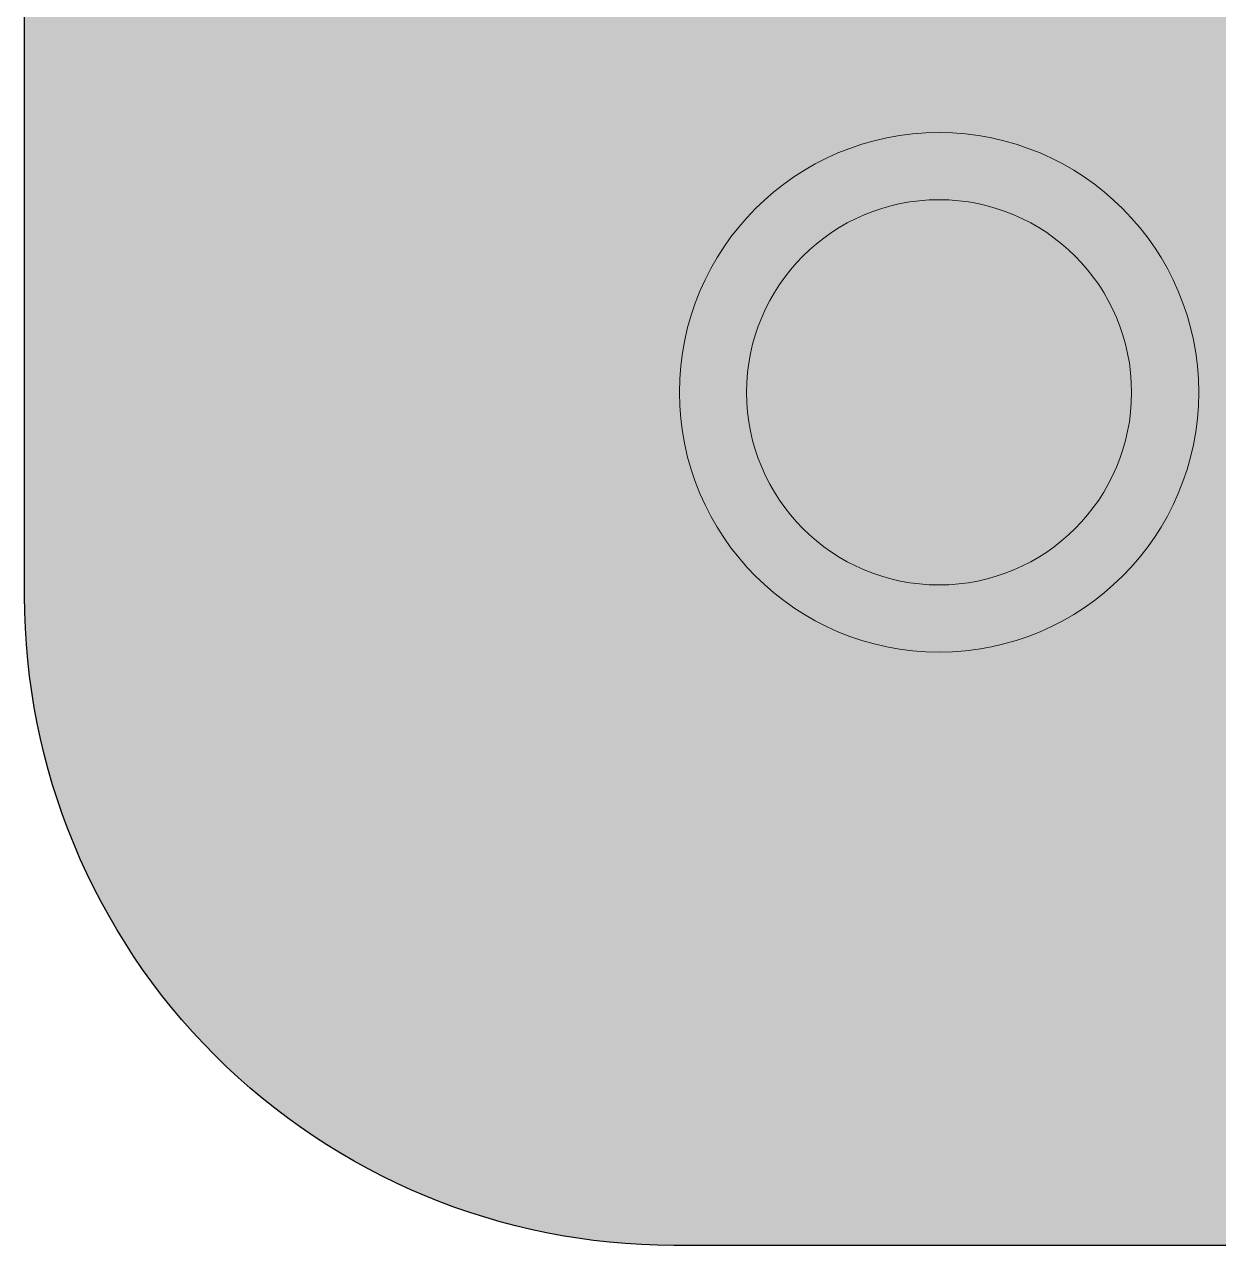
# Model space of a CAD drawing. Header units: millimetres. Extents: x -20 to 20, y -4.5 to 56.7.
# Drawn here: x -20 to -13.87, y 0 to 6.27 of the extents above; entities that cross this region are included whole.
import ezdxf

# ---------------------------------------------------------------- set-up
doc = ezdxf.new("R2010")
doc.units = ezdxf.units.MM
doc.layers.add('GREEN', color=7, linetype='Continuous', true_color=0x007f00)
doc.layers.add('WHITE', color=7, linetype='Continuous', true_color=0xf5f5f5)
doc.layers.add('L25', color=1, linetype='Continuous')

# ---------------------------------------------------------------- blocks, each defined once
blk = doc.blocks.new('MR-GM-32-7')
at = {"layer": 'GREEN'}
blk.add_hatch(color=256, dxfattribs=at).paths.add_polyline_path([(-16.6602, 0.6667), (16.6665, 0.6667, 0.414214), (19.3332, 3.3333), (19.3332, 13.3333, 0.414214), (16.6665, 16), (-16.6668, 16, 0.414214), (-19.3335, 13.3333), (-19.3335, 3.3333, 0.414214), (-16.6668, 0.6667), (-16.6668, 1.3333, -0.414214), (-18.6668, 3.3333), (-18.6668, 13.3333, -0.414214), (-16.6668, 15.3333), (16.6665, 15.3333, -0.414214), (18.6665, 13.3333), (18.6665, 3.3333, -0.414214), (16.6665, 1.3333), (-16.6602, 1.3333)])
h = blk.add_hatch(color=256, dxfattribs=at)
h.paths.add_polyline_path([(-14.9873, 4.9457), (-14.9976, 4.9432), (-15.0035, 4.9423), (-15.0112, 4.956), (-15.0146, 4.967), (-15.0325, 4.9721), (-15.0469, 4.9713), (-15.0623, 4.9602), (-15.0725, 4.9474), (-15.0801, 4.9381), (-15.0793, 4.9543), (-15.0691, 4.9636), (-15.0674, 4.9713), (-15.0657, 4.9798), (-15.0563, 4.9968), (-15.0401, 5.0164), (-15.0223, 5.0308), (-15.0112, 5.0393), (-15.0095, 5.0461), (-15.0163, 5.0495), (-15.0299, 5.0478), (-15.052, 5.0376), (-15.0682, 5.0215), (-15.0742, 5.0079), (-15.0801, 4.9891), (-15.0852, 4.984), (-15.0861, 4.9874), (-15.075, 5.0223), (-15.0699, 5.0393), (-15.0631, 5.0538), (-15.0563, 5.0657), (-15.0418, 5.0768), (-15.0367, 5.081), (-15.0376, 5.0887), (-15.0478, 5.0912), (-15.0572, 5.0878), (-15.0742, 5.0759), (-15.0827, 5.0683), (-15.0878, 5.0495), (-15.0929, 5.03), (-15.0989, 5.0189), (-15.1006, 5.0291), (-15.0989, 5.0615), (-15.0904, 5.0742), (-15.0852, 5.0836), (-15.0852, 5.098), (-15.0912, 5.0989), (-15.098, 5.098), (-15.1091, 5.0878), (-15.1125, 5.0768), (-15.1133, 5.064), (-15.115, 5.0504), (-15.1176, 5.0453), (-15.1253, 5.0589), (-15.1278, 5.0649), (-15.1244, 5.0776), (-15.1193, 5.0938), (-15.1176, 5.1015), (-15.1176, 5.1142), (-15.1295, 5.1083), (-15.1363, 5.0938), (-15.1414, 5.081), (-15.1423, 5.0691), (-15.1457, 5.0691), (-15.1533, 5.0768), (-15.1508, 5.0938), (-15.1482, 5.1117), (-15.1508, 5.1261), (-15.1576, 5.1287), (-15.1661, 5.1219), (-15.1704, 5.1125), (-15.1695, 5.087), (-15.1687, 5.0776), (-15.1755, 5.0827), (-15.1772, 5.087), (-15.1755, 5.1032), (-15.1772, 5.1168), (-15.1857, 5.1202), (-15.1908, 5.1151), (-15.1951, 5.1066), (-15.1899, 5.0955), (-15.1891, 5.0887), (-15.1916, 5.0836), (-15.1968, 5.0844), (-15.2027, 5.0912), (-15.2036, 5.1066), (-15.2061, 5.1176), (-15.2121, 5.1159), (-15.218, 5.1091), (-15.2163, 5.0989), (-15.2163, 5.0887), (-15.2189, 5.0768), (-15.2283, 5.0725), (-15.218, 5.0691), (-15.1882, 5.0632), (-15.1584, 5.0555), (-15.1372, 5.0419), (-15.121, 5.0232), (-15.1116, 5.001), (-15.1031, 4.9662), (-15.1031, 4.927), (-15.1057, 4.8955), (-15.115, 4.8641), (-15.1321, 4.8258), (-15.1584, 4.7875), (-15.1789, 4.7594), (-15.1874, 4.7568), (-15.1908, 4.7628), (-15.184, 4.779), (-15.1738, 4.8045), (-15.1644, 4.8207), (-15.1644, 4.83), (-15.1729, 4.8343), (-15.1874, 4.83), (-15.1951, 4.8275), (-15.1959, 4.8334), (-15.1951, 4.847), (-15.1916, 4.8564), (-15.1891, 4.8581), (-15.1755, 4.8462), (-15.1704, 4.8445), (-15.1661, 4.876), (-15.1619, 4.9066), (-15.1687, 4.9262), (-15.184, 4.9398), (-15.2027, 4.9466), (-15.2214, 4.9466), (-15.2487, 4.9398), (-15.2725, 4.9296), (-15.2887, 4.9245), (-15.2964, 4.9228), (-15.2955, 4.9143), (-15.3066, 4.8811), (-15.3151, 4.8624), (-15.3159, 4.8436), (-15.3134, 4.8275), (-15.2998, 4.8113), (-15.2827, 4.8079), (-15.2674, 4.813), (-15.2555, 4.8215), (-15.2563, 4.8385), (-15.2666, 4.8402), (-15.2751, 4.836), (-15.2776, 4.8334), (-15.2836, 4.8402), (-15.2853, 4.8496), (-15.2802, 4.8581), (-15.264, 4.859), (-15.2512, 4.8581), (-15.2512, 4.8726), (-15.2478, 4.8828), (-15.2427, 4.8879), (-15.2351, 4.8862), (-15.23, 4.8683), (-15.23, 4.8573), (-15.224, 4.8564), (-15.2121, 4.8547), (-15.207, 4.8453), (-15.207, 4.8326), (-15.2104, 4.8275), (-15.2155, 4.8275), (-15.2214, 4.8351), (-15.2283, 4.8394), (-15.2342, 4.8343), (-15.2359, 4.8241), (-15.23, 4.8139), (-15.218, 4.813), (-15.2019, 4.8156), (-15.1848, 4.8198), (-15.1797, 4.8207), (-15.2036, 4.7688), (-15.3151, 4.7713), (-15.3525, 4.7662), (-15.4053, 4.7662), (-15.4487, 4.7696), (-15.4521, 4.7841), (-15.4564, 4.7968), (-15.4606, 4.8002), (-15.4598, 4.8096), (-15.4479, 4.7985), (-15.436, 4.7943), (-15.4164, 4.7977), (-15.407, 4.8096), (-15.407, 4.8258), (-15.4121, 4.8368), (-15.4198, 4.8394), (-15.4266, 4.8326), (-15.4368, 4.83), (-15.4368, 4.8436), (-15.4308, 4.8487), (-15.4189, 4.8547), (-15.4147, 4.8734), (-15.4104, 4.8819), (-15.3977, 4.8853), (-15.3917, 4.8709), (-15.3891, 4.8624), (-15.3806, 4.8598), (-15.3687, 4.8607), (-15.3619, 4.8504), (-15.3627, 4.8411), (-15.3738, 4.8411), (-15.3772, 4.8462), (-15.3832, 4.847), (-15.39, 4.8436), (-15.3942, 4.8368), (-15.39, 4.8309), (-15.3874, 4.8164), (-15.3789, 4.8105), (-15.361, 4.8113), (-15.3525, 4.8241), (-15.3457, 4.8411), (-15.3423, 4.8479), (-15.3364, 4.8436), (-15.3372, 4.8326), (-15.3406, 4.8249), (-15.3415, 4.8181), (-15.3347, 4.8207), (-15.3287, 4.8283), (-15.3278, 4.8394), (-15.3296, 4.8504), (-15.3338, 4.8692), (-15.3338, 4.8777), (-15.3304, 4.8853), (-15.3176, 4.887), (-15.3057, 4.8998), (-15.304, 4.9228), (-15.2998, 4.9372), (-15.2938, 4.9457), (-15.287, 4.9457), (-15.2802, 4.9415), (-15.2623, 4.9466), (-15.2402, 4.9585), (-15.2231, 4.9619), (-15.2002, 4.9602), (-15.178, 4.9568), (-15.161, 4.9423), (-15.1482, 4.9245), (-15.1465, 4.904), (-15.1499, 4.8879), (-15.1559, 4.8709), (-15.161, 4.8555), (-15.1627, 4.8436), (-15.1593, 4.8436), (-15.1508, 4.8513), (-15.1372, 4.853), (-15.1244, 4.8555), (-15.1167, 4.8658), (-15.1142, 4.8981), (-15.1125, 4.9236), (-15.1218, 4.9525), (-15.1389, 4.9764), (-15.1653, 4.9908), (-15.1908, 4.9985), (-15.2121, 4.9985), (-15.2385, 4.9925), (-15.2606, 4.9857), (-15.2827, 4.9772), (-15.2921, 4.9645), (-15.2989, 4.9764), (-15.3023, 4.9917), (-15.304, 4.9985), (-15.3074, 5.0028), (-15.3049, 5.0079), (-15.2964, 5.0045), (-15.2887, 5.0036), (-15.2844, 5.0079), (-15.2836, 5.0257), (-15.2836, 5.0376), (-15.2895, 5.041), (-15.2964, 5.041), (-15.2955, 5.064), (-15.3261, 5.0615), (-15.3389, 5.0623), (-15.3457, 5.0598), (-15.3466, 5.0513), (-15.3423, 5.047), (-15.3406, 5.0436), (-15.344, 5.0402), (-15.3542, 5.0385), (-15.361, 5.0359), (-15.3585, 5.0113), (-15.3559, 5.0036), (-15.344, 5.0036), (-15.3389, 5.0045), (-15.3406, 4.9908), (-15.3466, 4.9815), (-15.3576, 4.9832), (-15.373, 4.9883), (-15.3968, 4.9976), (-15.4155, 5.0036), (-15.4428, 5.0028), (-15.4658, 5.0002), (-15.493, 4.9883), (-15.516, 4.9636), (-15.5287, 4.9389), (-15.5356, 4.916), (-15.5304, 4.887), (-15.5296, 4.87), (-15.533, 4.87), (-15.5432, 4.9006), (-15.5466, 4.933), (-15.5441, 4.9713), (-15.5313, 5.0079), (-15.5143, 5.0359), (-15.493, 5.053), (-15.4692, 5.0615), (-15.4445, 5.0632), (-15.4087, 5.0649), (-15.4053, 5.0683), (-15.4096, 5.0759), (-15.413, 5.0793), (-15.4291, 5.0793), (-15.4308, 5.081), (-15.4291, 5.0904), (-15.4257, 5.1023), (-15.4257, 5.1108), (-15.43, 5.1134), (-15.436, 5.1117), (-15.4428, 5.1108), (-15.4496, 5.1125), (-15.4496, 5.1185), (-15.4547, 5.1236), (-15.4598, 5.1236), (-15.4666, 5.1193), (-15.4717, 5.1185), (-15.4845, 5.1193), (-15.4862, 5.1236), (-15.493, 5.1253), (-15.4955, 5.121), (-15.4998, 5.1134), (-15.5007, 5.1083), (-15.5041, 5.1083), (-15.5092, 5.1142), (-15.5151, 5.1168), (-15.5228, 5.1185), (-15.5296, 5.1185), (-15.5321, 5.1108), (-15.5245, 5.0955), (-15.5185, 5.0802), (-15.5202, 5.0691), (-15.5245, 5.053), (-15.5296, 5.053), (-15.5296, 5.0674), (-15.5253, 5.0853), (-15.5313, 5.0998), (-15.5424, 5.1066), (-15.5526, 5.1074), (-15.556, 5.1049), (-15.5517, 5.0946), (-15.5458, 5.0776), (-15.5449, 5.0632), (-15.5466, 5.0504), (-15.5475, 5.0402), (-15.5517, 5.0402), (-15.5517, 5.0538), (-15.5543, 5.07), (-15.5705, 5.0861), (-15.5798, 5.0895), (-15.5892, 5.087), (-15.5909, 5.081), (-15.5781, 5.0632), (-15.5679, 5.0487), (-15.5645, 5.0342), (-15.5653, 5.0257), (-15.5662, 5.0172), (-15.5628, 5.0104), (-15.556, 4.9968), (-15.5585, 4.9891), (-15.5636, 4.9874), (-15.5722, 5.0045), (-15.5747, 5.024), (-15.579, 5.0402), (-15.5892, 5.0487), (-15.5985, 5.0538), (-15.6079, 5.0564), (-15.619, 5.0555), (-15.6232, 5.0478), (-15.6173, 5.0402), (-15.6062, 5.0206), (-15.5926, 5.0045), (-15.5841, 4.9908), (-15.5832, 4.9806), (-15.5756, 4.9687), (-15.5645, 4.956), (-15.5602, 4.9491), (-15.5645, 4.9398), (-15.5696, 4.9432), (-15.5756, 4.9611), (-15.59, 4.9738), (-15.6045, 4.9764), (-15.6164, 4.9738), (-15.6241, 4.9628), (-15.6317, 4.95), (-15.6343, 4.9457), (-15.6428, 4.9457), (-15.6496, 4.9491), (-15.6539, 4.9517), (-15.6573, 4.9457), (-15.6522, 4.9321), (-15.642, 4.9023), (-15.6377, 4.887), (-15.6377, 4.8836), (-15.6198, 4.887), (-15.6173, 4.8819), (-15.6113, 4.8938), (-15.6088, 4.887), (-15.6011, 4.8896), (-15.5943, 4.9143), (-15.5875, 4.9372), (-15.5705, 4.91), (-15.5594, 4.8862), (-15.5713, 4.8896), (-15.5798, 4.8921), (-15.5909, 4.8921), (-15.6019, 4.8836), (-15.6113, 4.8734), (-15.6139, 4.8658), (-15.6105, 4.8581), (-15.6002, 4.853), (-15.5917, 4.8419), (-15.5909, 4.8309), (-15.5934, 4.819), (-15.6011, 4.8105), (-15.642, 4.8105), (-15.6454, 4.8173), (-15.642, 4.8351), (-15.6343, 4.8419), (-15.6309, 4.8496), (-15.6249, 4.8496), (-15.6207, 4.8436), (-15.6164, 4.8555), (-15.6232, 4.8675), (-15.6292, 4.8734), (-15.6369, 4.8692), (-15.6428, 4.8555), (-15.6556, 4.8496), (-15.6666, 4.853), (-15.6607, 4.8385), (-15.6573, 4.8198), (-15.6471, 4.8019), (-15.6369, 4.7909), (-15.636, 4.7798), (-15.642, 4.7679), (-15.6292, 4.7705), (-15.6326, 4.7577), (-15.6181, 4.7654), (-15.6113, 4.7756), (-15.6096, 4.7832), (-15.6011, 4.7773), (-15.5977, 4.7892), (-15.5858, 4.8096), (-15.579, 4.8343), (-15.5798, 4.8496), (-15.5815, 4.8581), (-15.5781, 4.8675), (-15.5619, 4.8683), (-15.5543, 4.8513), (-15.5279, 4.8122), (-15.4947, 4.7628), (-15.4819, 4.7381), (-15.4828, 4.7347), (-15.493, 4.7296), (-15.5041, 4.7186), (-15.5049, 4.7049), (-15.4981, 4.6913), (-15.4887, 4.6837), (-15.3117, 4.6777), (-15.1704, 4.6803), (-15.1465, 4.6888), (-15.144, 4.6981), (-15.144, 4.7152), (-15.1542, 4.7228), (-15.1653, 4.7356), (-15.1653, 4.7407), (-15.1619, 4.7509), (-15.1184, 4.8079), (-15.0844, 4.8487), (-15.0767, 4.8581), (-15.0699, 4.8564), (-15.064, 4.8496), (-15.0597, 4.8292), (-15.0563, 4.8079), (-15.0529, 4.8036), (-15.0452, 4.8207), (-15.0384, 4.836), (-15.0384, 4.8436), (-15.0223, 4.8385), (-15.0112, 4.8377), (-14.9967, 4.8292), (-14.9959, 4.8232), (-15.001, 4.8096), (-15.0137, 4.8105), (-15.0325, 4.807), (-15.0401, 4.7977), (-15.0333, 4.7807), (-15.024, 4.7696), (-15.0205, 4.7773), (-15.0129, 4.7798), (-15.0061, 4.7781), (-15.001, 4.7875), (-14.9916, 4.8088), (-14.9797, 4.8326), (-14.9788, 4.8513), (-14.9916, 4.8504), (-15.0044, 4.853), (-15.0223, 4.8598), (-15.0401, 4.876), (-15.0478, 4.8853), (-15.058, 4.8896), (-15.0733, 4.8904), (-15.0801, 4.8904), (-15.0759, 4.8964), (-15.0691, 4.9066), (-15.0631, 4.9177), (-15.0597, 4.9236), (-15.0512, 4.9126), (-15.0452, 4.893), (-15.0418, 4.8845), (-15.0367, 4.8845), (-15.0376, 4.8921), (-15.0367, 4.8998), (-15.0299, 4.8938), (-15.0265, 4.8811), (-15.0248, 4.8734), (-15.018, 4.876), (-15.0103, 4.8845), (-15.0035, 4.8794), (-15.0027, 4.8972), (-14.9942, 4.9143), (-14.9916, 4.9279), (-14.9899, 4.9355)])
h.paths.add_polyline_path([(-15.1195, 4.9228, -1), (-15.1378, 4.9228, -1)], flags=16)
h.paths.add_polyline_path([(-15.1511, 4.9474, -1), (-15.13, 4.9474, -1)], flags=16)
h.paths.add_polyline_path([(-15.1208, 4.8947, -1), (-15.1365, 4.8947, -1)], flags=16)
h.paths.add_polyline_path([(-15.1708, 4.9687, -1), (-15.1495, 4.9687, -1)], flags=16)
h.paths.add_polyline_path([(-15.1286, 4.8666, -1), (-15.1423, 4.8666, -1)], flags=16)
h.paths.add_polyline_path([(-15.1772, 4.9211), (-15.1951, 4.9245), (-15.2129, 4.9211), (-15.2334, 4.9134), (-15.2546, 4.91), (-15.2725, 4.9194), (-15.264, 4.9228), (-15.2393, 4.9313), (-15.2231, 4.9406), (-15.2002, 4.9415), (-15.1797, 4.9279)], flags=16)
h.paths.add_polyline_path([(-15.1996, 4.9815, -1), (-15.1802, 4.9815, -1)], flags=16)
h.paths.add_polyline_path([(-15.227, 4.9832, -1), (-15.2108, 4.9832, -1)], flags=16)
h.paths.add_polyline_path([(-15.2595, 4.9764, -1), (-15.2378, 4.9764, -1)], flags=16)
h.paths.add_polyline_path([(-15.283, 4.9619, -1), (-15.2655, 4.9619, -1)], flags=17)
h.paths.add_polyline_path([(-15.2087, 4.756), (-15.2002, 4.7483), (-15.1976, 4.7356), (-15.2197, 4.7296), (-15.2546, 4.7305), (-15.2878, 4.733), (-15.3321, 4.7364), (-15.3576, 4.7339), (-15.3517, 4.7296), (-15.3423, 4.7169), (-15.333, 4.699), (-15.3313, 4.6913), (-15.3432, 4.6896), (-15.3593, 4.6879), (-15.3679, 4.6973), (-15.3781, 4.699), (-15.3883, 4.7118), (-15.3925, 4.7245), (-15.3908, 4.733), (-15.3798, 4.7339), (-15.3806, 4.7373), (-15.4002, 4.7381), (-15.4087, 4.7347), (-15.4283, 4.7356), (-15.4538, 4.7373), (-15.4615, 4.7407), (-15.4589, 4.7509), (-15.4479, 4.756), (-15.4368, 4.7585), (-15.4104, 4.7585), (-15.4045, 4.7568), (-15.3994, 4.756), (-15.39, 4.7577), (-15.39, 4.75), (-15.3857, 4.7449), (-15.3781, 4.7415), (-15.373, 4.7441), (-15.3704, 4.7551), (-15.3576, 4.7577), (-15.3219, 4.7611), (-15.2844, 4.7577), (-15.2878, 4.7509), (-15.2904, 4.7466), (-15.2768, 4.7458), (-15.2725, 4.7585), (-15.2223, 4.7585)], flags=16)
h.paths.add_polyline_path([(-15.2929, 5.0198), (-15.3015, 5.0147), (-15.3066, 5.0232), (-15.2989, 5.0317), (-15.2938, 5.0291)], flags=16)
h.paths.add_polyline_path([(-15.3125, 4.9976), (-15.3313, 4.9968), (-15.3193, 5.0087)], flags=16)
h.paths.add_polyline_path([(-15.3168, 5.0172), (-15.321, 5.013), (-15.3253, 5.0291), (-15.3151, 5.0274)], flags=16)
h.paths.add_polyline_path([(-15.3057, 5.0513), (-15.3074, 5.0478), (-15.3168, 5.0385), (-15.327, 5.0385), (-15.3304, 5.0504), (-15.3176, 5.0538)], flags=16)
h.paths.add_polyline_path([(-15.2248, 4.7169), (-15.2172, 4.7049), (-15.2163, 4.693), (-15.2231, 4.6905), (-15.2291, 4.6939), (-15.2257, 4.7015), (-15.23, 4.7109), (-15.2359, 4.7135), (-15.2393, 4.7092), (-15.2444, 4.7126), (-15.2487, 4.7126), (-15.2538, 4.7041), (-15.2538, 4.6973), (-15.2546, 4.6947), (-15.2683, 4.7075), (-15.2725, 4.7152), (-15.2717, 4.7228), (-15.2427, 4.7211)], flags=16)
h.paths.add_polyline_path([(-15.3389, 5.0147), (-15.3474, 5.0138), (-15.3474, 5.0283), (-15.3381, 5.0274)], flags=16)
h.paths.add_polyline_path([(-15.3636, 4.9338), (-15.3883, 4.9449), (-15.413, 4.95), (-15.4308, 4.9517), (-15.4496, 4.9508), (-15.476, 4.933), (-15.4862, 4.9109), (-15.4845, 4.8785), (-15.4726, 4.8581), (-15.4709, 4.8385), (-15.476, 4.8394), (-15.4947, 4.8743), (-15.5007, 4.9083), (-15.493, 4.933), (-15.4811, 4.9508), (-15.4538, 4.9611), (-15.4249, 4.9653), (-15.3959, 4.9585), (-15.3704, 4.9457)], flags=16)
h.paths.add_polyline_path([(-15.3781, 4.9687, -1), (-15.3628, 4.9687, -1)], flags=16)
h.paths.add_polyline_path([(-15.4051, 4.9781, -1), (-15.3868, 4.9781, -1)], flags=16)
h.paths.add_polyline_path([(-15.4308, 4.9866, -1), (-15.4155, 4.9866, -1)], flags=16)
h.paths.add_polyline_path([(-15.465, 4.9849, -1), (-15.4409, 4.9849, -1)], flags=16)
h.paths.add_polyline_path([(-15.4951, 4.9713, -1), (-15.4722, 4.9713, -1)], flags=16)
h.paths.add_polyline_path([(-15.5143, 4.9517, -1), (-15.4938, 4.9517, -1)], flags=16)
h.paths.add_polyline_path([(-15.5197, 4.87, -1), (-15.5003, 4.87, -1)], flags=16)
h.paths.add_polyline_path([(-15.5247, 4.9253, -1), (-15.5072, 4.9253, -1)], flags=16)
h.paths.add_polyline_path([(-15.5294, 4.8998, -1), (-15.5076, 4.8998, -1)], flags=17)
h.paths.add_polyline_path([(-15.4572, 4.7101), (-15.4538, 4.6998), (-15.4658, 4.6956), (-15.4777, 4.6973), (-15.4887, 4.7058), (-15.4862, 4.716), (-15.476, 4.7194), (-15.464, 4.7186)], flags=16)
h = blk.add_hatch(color=256, dxfattribs=at)
h.paths.add_polyline_path([(-15.7942, 4.3915), (-15.7748, 4.4089), (-15.7652, 4.4438), (-15.7535, 4.4865), (-15.7419, 4.4845), (-15.7438, 4.4458), (-15.7632, 4.3372), (-15.7613, 4.3237), (-15.7438, 4.3217), (-15.74, 4.3082), (-15.7341, 4.283), (-15.7361, 4.2442), (-15.7516, 4.1725), (-15.7671, 4.128), (-15.771, 4.0815), (-15.7807, 3.9865), (-15.7904, 3.9264), (-15.7516, 3.9148), (-15.6818, 3.9071), (-15.643, 3.8954), (-15.643, 3.8896), (-15.7264, 3.8896), (-15.7652, 3.8993), (-15.802, 3.909), (-15.8001, 3.9613), (-15.7981, 3.9981), (-15.7942, 4.0892), (-15.7884, 4.1745), (-15.8059, 4.0911), (-15.8175, 4.0233), (-15.8233, 3.9284), (-15.833, 3.9071), (-15.8466, 3.8896), (-15.8466, 3.8761), (-15.8349, 3.8722), (-15.8233, 3.8877), (-15.7244, 3.8838), (-15.6915, 3.8819), (-15.6411, 3.878), (-15.6081, 3.8761), (-15.581, 3.8683), (-15.5635, 3.8857), (-15.5519, 3.8857), (-15.5306, 3.8722), (-15.486, 3.8567), (-15.4278, 3.8354), (-15.3794, 3.8199), (-15.4007, 3.8412), (-15.4356, 3.8664), (-15.4705, 3.8935), (-15.5674, 3.8954), (-15.579, 3.9012), (-15.6314, 3.9109), (-15.6857, 3.9129), (-15.771, 3.9226), (-15.771, 3.9846), (-15.7574, 4.1299), (-15.7438, 4.1648), (-15.7264, 4.2307), (-15.7225, 4.2714), (-15.7264, 4.3217), (-15.7458, 4.3605), (-15.74, 4.4206), (-15.7264, 4.4923), (-15.7051, 4.4942), (-15.676, 4.4923), (-15.6547, 4.4787), (-15.6527, 4.4651), (-15.6585, 4.3469), (-15.6469, 4.2442), (-15.6236, 4.1532), (-15.581, 4.0563), (-15.5209, 3.9671), (-15.4395, 3.8799), (-15.3833, 3.8392), (-15.3406, 3.8082), (-15.3115, 3.8024), (-15.2805, 3.8044), (-15.2301, 3.8218), (-15.1622, 3.8547), (-15.1118, 3.8838), (-15.0944, 3.8838), (-15.0634, 3.8625), (-15.0537, 3.8625), (-14.9858, 3.8664), (-14.9141, 3.8722), (-14.854, 3.8761), (-14.8501, 3.8741), (-14.8618, 3.8683), (-14.8889, 3.8644), (-14.9296, 3.8625), (-14.9936, 3.8644), (-15.0227, 3.8586), (-15.0401, 3.8509), (-15.0517, 3.8354), (-15.0517, 3.8237), (-15.0382, 3.814), (-14.982, 3.814), (-14.9606, 3.8199), (-14.8075, 3.8237), (-14.8055, 3.8257), (-14.8055, 3.8373), (-14.8036, 3.8431), (-14.7959, 3.8567), (-14.792, 3.8586), (-14.7881, 3.8509), (-14.7823, 3.8334), (-14.7668, 3.8257), (-14.7396, 3.8237), (-14.7202, 3.8199), (-14.6601, 3.8102), (-14.6001, 3.8102), (-14.4963, 3.8082, 0.002397), (-14.4909, 3.816), (-14.5419, 3.816), (-14.6253, 3.8199), (-14.6757, 3.8354), (-14.7086, 3.8547), (-14.7261, 3.8761), (-14.7319, 3.909), (-14.7396, 3.8954), (-14.7784, 3.8974), (-14.79, 3.9884), (-14.792, 4.0834), (-14.7939, 4.0911), (-14.7784, 4.1086), (-14.7707, 4.1028), (-14.7571, 4.0601), (-14.7493, 4.0078), (-14.7454, 3.9884), (-14.7416, 3.9923), (-14.7435, 4.0756), (-14.7338, 4.0505), (-14.728, 3.9981), (-14.7222, 3.94), (-14.7106, 3.9012), (-14.6989, 3.8741), (-14.6737, 3.8509), (-14.6311, 3.8354), (-14.5749, 3.8296), (-14.4992, 3.8257), (-14.4852, 3.8243, 0.005175), (-14.4739, 3.8414), (-14.4837, 3.8431), (-14.5749, 3.8431), (-14.6253, 3.8528), (-14.666, 3.8761), (-14.6854, 3.9071), (-14.6892, 3.9458), (-14.6912, 4.1299), (-14.6873, 4.2307), (-14.697, 4.2966), (-14.7377, 4.4206), (-14.7726, 4.5136), (-14.7745, 4.533), (-14.7726, 4.5601), (-14.7706, 4.6136), (-14.7822, 4.6814), (-14.7822, 4.7298), (-14.7667, 4.7977), (-14.7609, 4.8558), (-14.757, 4.8791), (-14.757, 4.9062), (-14.7648, 4.9159), (-14.7667, 4.9178), (-14.7842, 4.9062), (-14.7939, 4.8829), (-14.8016, 4.8732), (-14.8152, 4.8791), (-14.8326, 4.9101), (-14.8443, 4.9236), (-14.852, 4.9197), (-14.854, 4.8946), (-14.852, 4.8636), (-14.852, 4.8481), (-14.8598, 4.8325), (-14.8753, 4.8248), (-14.8792, 4.8132), (-14.8792, 4.8035), (-14.8617, 4.7938), (-14.854, 4.786), (-14.8501, 4.7667), (-14.8559, 4.7628), (-14.8695, 4.7628), (-14.8772, 4.7783), (-14.8811, 4.7802), (-14.8908, 4.7919), (-14.9024, 4.7899), (-14.9063, 4.7744), (-14.8986, 4.757), (-14.8753, 4.7512), (-14.8598, 4.7492), (-14.8598, 4.7376), (-14.8675, 4.7124), (-14.885, 4.6853), (-14.9044, 4.664), (-14.9121, 4.6582), (-14.9199, 4.6698), (-14.9509, 4.7008), (-14.9819, 4.7221), (-15.0226, 4.7376), (-15.0692, 4.7531), (-15.0885, 4.757), (-15.1041, 4.7492), (-15.0944, 4.7376), (-15.0595, 4.7085), (-15.0091, 4.6853), (-14.9839, 4.662), (-14.9722, 4.6446), (-14.9684, 4.6252), (-14.9742, 4.6078), (-14.9897, 4.5865), (-14.9974, 4.5884), (-14.9955, 4.6058), (-15.011, 4.6291), (-15.0284, 4.6446), (-15.0498, 4.6485), (-15.0692, 4.6446), (-15.0847, 4.6349), (-15.0944, 4.6271), (-15.5557, 4.6252), (-15.5674, 4.6349), (-15.579, 4.6485), (-15.6023, 4.6504), (-15.6255, 4.6388), (-15.641, 4.6175), (-15.6449, 4.602), (-15.6449, 4.5942), (-15.6507, 4.5865), (-15.6643, 4.5845), (-15.674, 4.5942), (-15.6856, 4.6291), (-15.6856, 4.6407), (-15.6837, 4.6562), (-15.6566, 4.6756), (-15.6236, 4.7008), (-15.5577, 4.7395), (-15.5519, 4.7473), (-15.5557, 4.755), (-15.5635, 4.7589), (-15.5965, 4.7512), (-15.6604, 4.7279), (-15.6934, 4.7085), (-15.7263, 4.6833), (-15.7399, 4.6698), (-15.7574, 4.6814), (-15.7709, 4.7105), (-15.7826, 4.7357), (-15.7845, 4.7473), (-15.7768, 4.755), (-15.7671, 4.757), (-15.7477, 4.7609), (-15.7419, 4.7725), (-15.7419, 4.7841), (-15.7477, 4.7938), (-15.7612, 4.8035), (-15.769, 4.8151), (-15.769, 4.8287), (-15.7845, 4.8442), (-15.7942, 4.8481), (-15.7981, 4.85), (-15.7961, 4.8616), (-15.7884, 4.8849), (-15.7884, 4.9004), (-15.7942, 4.9217), (-15.8058, 4.9294), (-15.8136, 4.9101), (-15.8272, 4.8907), (-15.833, 4.8771), (-15.8465, 4.8791), (-15.8524, 4.8926), (-15.864, 4.912), (-15.8776, 4.9217), (-15.8873, 4.9197), (-15.8931, 4.9023), (-15.8911, 4.8771), (-15.8814, 4.8461), (-15.8776, 4.8325), (-15.8776, 4.8093), (-15.8776, 4.7686), (-15.8698, 4.7279), (-15.8679, 4.7047), (-15.8717, 4.6756), (-15.8776, 4.6543), (-15.8795, 4.5826), (-15.8892, 4.5322), (-15.9105, 4.4605), (-15.9454, 4.3655), (-15.9687, 4.288), (-15.9764, 4.2222), (-15.9745, 4.1756), (-15.9726, 4.0652), (-15.9765, 4.0233), (-15.9784, 3.9652), (-15.9862, 3.9148), (-16.0036, 3.8819), (-16.0327, 3.8606), (-16.0792, 3.8489), (-16.1391, 3.8489, 0.017479), (-16.1, 3.7919), (-16.0715, 3.7908), (-16.0055, 3.7869), (-15.8776, 3.7656), (-15.7574, 3.754), (-15.5442, 3.7501), (-15.3038, 3.754), (-15.0517, 3.7482), (-14.9064, 3.7559), (-14.6931, 3.7675), (-14.5652, 3.7811), (-14.5167, 3.7869), (-14.5118, 3.7869, 0.005366), (-14.4993, 3.8041), (-14.6446, 3.7966), (-14.6815, 3.7985), (-14.7241, 3.8024), (-14.7551, 3.7966), (-14.7803, 3.8005), (-14.8191, 3.7947), (-14.8463, 3.7966), (-14.9005, 3.8005), (-14.9936, 3.7908), (-15.1526, 3.7966), (-15.2165, 3.7947), (-15.2611, 3.7753), (-15.2921, 3.7753), (-15.3387, 3.7772), (-15.3813, 3.7927), (-15.4317, 3.7985), (-15.6178, 3.7927), (-15.8214, 3.7947), (-15.9241, 3.8063), (-16.0346, 3.814), (-15.9241, 3.8276), (-15.8311, 3.8315), (-15.7361, 3.8276), (-15.6314, 3.8199), (-15.6159, 3.8373), (-15.6198, 3.8431), (-15.6566, 3.8683), (-15.6934, 3.8702), (-15.7787, 3.8722), (-15.8059, 3.8761), (-15.7865, 3.8625), (-15.7555, 3.8606), (-15.707, 3.8586), (-15.6973, 3.847), (-15.8194, 3.8528), (-15.833, 3.8451), (-15.8698, 3.8431), (-15.8795, 3.8509), (-15.8815, 3.8702), (-15.8795, 3.8916), (-15.8698, 3.8954), (-15.8718, 3.8741), (-15.866, 3.8547), (-15.8582, 3.8509), (-15.8505, 3.8567), (-15.8524, 3.8664), (-15.8601, 3.8838), (-15.8582, 3.9168), (-15.8505, 3.9943), (-15.8408, 4.033), (-15.8175, 4.0815), (-15.8059, 4.128), (-15.7942, 4.1861), (-15.7942, 4.2559), (-15.7787, 4.2578), (-15.7845, 4.2869), (-15.802, 4.3217), (-15.802, 4.3295), (-15.7923, 4.3411), (-15.7884, 4.3566), (-15.8059, 4.3702), (-15.8059, 4.3799)])
h.paths.add_polyline_path([(-15.8214, 4.5375), (-15.833, 4.5491), (-15.835, 4.5646), (-15.8272, 4.5685), (-15.8156, 4.5762), (-15.8059, 4.5937), (-15.8001, 4.6072), (-15.8001, 4.6208), (-15.802, 4.6305), (-15.8117, 4.6518), (-15.8117, 4.6576), (-15.8001, 4.6441), (-15.7981, 4.6518), (-15.7981, 4.6789), (-15.7981, 4.7138), (-15.7826, 4.6944), (-15.7458, 4.6557), (-15.7438, 4.6421), (-15.7419, 4.6227), (-15.7225, 4.584), (-15.7109, 4.5569), (-15.7283, 4.5588), (-15.74, 4.553), (-15.7477, 4.5607), (-15.7691, 4.5762), (-15.771, 4.5627), (-15.7807, 4.5569), (-15.7962, 4.5627), (-15.8059, 4.5762), (-15.8136, 4.5646), (-15.8117, 4.5511), (-15.7884, 4.5472), (-15.7613, 4.5394), (-15.74, 4.5297), (-15.7148, 4.5259), (-15.6973, 4.5297), (-15.6682, 4.5336), (-15.6469, 4.522), (-15.6508, 4.5065), (-15.6915, 4.5104), (-15.7477, 4.5162), (-15.7574, 4.5259), (-15.7691, 4.5336), (-15.7981, 4.5317)], flags=16)
h.paths.add_polyline_path([(-15.6353, 4.3902), (-15.6295, 4.4639), (-15.612, 4.4755), (-15.614, 4.489), (-15.614, 4.5104), (-15.612, 4.5239), (-15.6159, 4.5336), (-15.6256, 4.5394), (-15.6237, 4.5879), (-15.6217, 4.6072), (-15.6023, 4.615), (-15.5946, 4.6111), (-15.5907, 4.6034), (-15.2069, 4.6072), (-15.0789, 4.6034), (-15.0576, 4.6034), (-15.0343, 4.5976), (-15.0246, 4.5859), (-15.0188, 4.5666), (-15.0149, 4.5452), (-15.0169, 4.5355), (-15.0266, 4.5375), (-15.0363, 4.5317), (-15.0421, 4.5142), (-15.0343, 4.4968), (-15.0324, 4.4774), (-15.0324, 4.4697), (-15.0188, 4.4542), (-15.0227, 4.3922), (-15.0246, 4.3224), (-15.0343, 4.2429), (-15.0459, 4.1751), (-15.0595, 4.148), (-15.1041, 4.1616), (-15.0944, 4.179), (-15.0789, 4.2081), (-15.0789, 4.2236), (-15.1041, 4.2274), (-15.1235, 4.2468), (-15.1468, 4.2584), (-15.17, 4.2584), (-15.1739, 4.2701), (-15.1836, 4.2836), (-15.1972, 4.2895), (-15.203, 4.2933), (-15.2049, 4.3069), (-15.2262, 4.3069), (-15.2282, 4.3146), (-15.2456, 4.3069), (-15.2592, 4.303), (-15.265, 4.303), (-15.267, 4.3108), (-15.3193, 4.2856), (-15.3387, 4.2662), (-15.3716, 4.2294), (-15.4085, 4.1964), (-15.424, 4.1848), (-15.4414, 4.1848), (-15.4472, 4.1906), (-15.4511, 4.2216), (-15.4434, 4.2643), (-15.4201, 4.3321), (-15.3968, 4.4193), (-15.3833, 4.4658), (-15.3852, 4.4987), (-15.3852, 4.522), (-15.3988, 4.5433), (-15.4143, 4.553), (-15.4375, 4.5511), (-15.4569, 4.5394), (-15.4647, 4.5259), (-15.4802, 4.5084), (-15.5054, 4.491), (-15.4938, 4.489), (-15.4686, 4.491), (-15.4414, 4.4929), (-15.424, 4.4871), (-15.424, 4.4658), (-15.4395, 4.4077), (-15.4724, 4.3166), (-15.4957, 4.2565), (-15.5151, 4.2139), (-15.5248, 4.1829), (-15.5306, 4.1635), (-15.5674, 4.1557), (-15.5965, 4.1402), (-15.6217, 4.21), (-15.6353, 4.2972)], flags=16)
h.paths.add_polyline_path([(-15.8834, 4.1008), (-15.8737, 4.0834), (-15.8737, 4.0214), (-15.8795, 3.9729), (-15.8892, 3.9245), (-15.8931, 3.8974), (-15.9086, 3.8954), (-15.9299, 3.8916), (-15.9164, 3.9729), (-15.9106, 4.0582), (-15.9086, 4.0931), (-15.8931, 4.0931)], flags=16)
h.paths.add_polyline_path([(-15.9416, 4.0233), (-15.9396, 3.9691), (-15.9338, 3.9594), (-15.9358, 3.94), (-15.9377, 3.8954), (-15.9493, 3.8664), (-15.9881, 3.8373), (-16.0424, 3.8296), (-16.0773, 3.8257), (-16.0947, 3.8296), (-16.0307, 3.8392), (-15.9881, 3.8547), (-15.961, 3.8819), (-15.9551, 3.9381)], flags=16)
h.paths.add_polyline_path([(-15.7846, 4.7778), (-15.7865, 4.7933), (-15.7846, 4.7991), (-15.7768, 4.7913), (-15.7729, 4.7894), (-15.7632, 4.7952), (-15.7691, 4.7778), (-15.7787, 4.7778)], flags=16)
h.paths.add_polyline_path([(-15.8291, 4.8049), (-15.8408, 4.8126), (-15.835, 4.8223), (-15.8272, 4.8146)], flags=16)
h.paths.add_polyline_path([(-15.5597, 4.0718), (-15.5383, 4.0795), (-15.5015, 4.0795), (-15.4763, 4.0756), (-15.4337, 4.0679), (-15.3929, 4.0679), (-15.36, 4.0795), (-15.3367, 4.0815), (-15.3096, 4.0795), (-15.2805, 4.0718), (-15.2359, 4.066), (-15.2127, 4.0679), (-15.1913, 4.0795), (-15.1603, 4.0815), (-15.1215, 4.0776), (-15.1041, 4.0698), (-15.0905, 4.066), (-15.1022, 4.035), (-15.1157, 4.0233), (-15.1293, 4.0272), (-15.1506, 4.035), (-15.1778, 4.033), (-15.2107, 4.0272), (-15.2631, 4.0272), (-15.2902, 4.0311), (-15.3367, 4.035), (-15.3561, 4.0311), (-15.3949, 4.0214), (-15.4375, 4.0233), (-15.4763, 4.0253), (-15.5073, 4.033), (-15.5267, 4.033), (-15.5383, 4.0291)], flags=16)
h.paths.add_polyline_path([(-15.3251, 4.2384), (-15.3096, 4.2597), (-15.265, 4.2714), (-15.2359, 4.2714), (-15.2631, 4.2578), (-15.2941, 4.2539)], flags=16)
h.paths.add_polyline_path([(-15.2514, 4.1706), (-15.2223, 4.1822), (-15.2107, 4.1725), (-15.2379, 4.1609)], flags=16)
h.paths.add_polyline_path([(-15.2611, 3.847), (-15.2165, 3.8838), (-15.1526, 3.9458), (-15.0963, 4.0156), (-15.0576, 4.0776), (-15.0246, 4.1706), (-15.0091, 4.3004), (-14.9936, 4.4709), (-14.9897, 4.4826), (-14.9432, 4.4923), (-14.9277, 4.4884), (-14.9199, 4.4264), (-14.9122, 4.3896), (-14.9141, 4.3489), (-14.916, 4.3198), (-14.9296, 4.2869), (-14.9354, 4.2617), (-14.9316, 4.1958), (-14.9102, 4.1377), (-14.9005, 4.1047), (-14.8908, 4.0369), (-14.887, 3.9943), (-14.8889, 3.9381), (-14.8947, 3.9168), (-14.9083, 3.9148), (-14.9994, 3.9051), (-15.0556, 3.8974), (-15.1196, 3.8916), (-15.1836, 3.8877), (-15.201, 3.8896), (-15.2146, 3.8722)], flags=16)
h.paths.add_polyline_path([(-14.9878, 4.5181), (-14.98, 4.5259), (-14.9665, 4.522), (-14.9374, 4.522), (-14.9064, 4.5239), (-14.8967, 4.5336), (-14.9064, 4.5317), (-14.9141, 4.5355), (-14.9199, 4.553), (-14.9238, 4.5685), (-14.9238, 4.5879), (-14.9199, 4.6072), (-14.9161, 4.6247), (-14.9122, 4.6441), (-14.9083, 4.6479), (-14.887, 4.6654), (-14.8734, 4.6848), (-14.8579, 4.708), (-14.8521, 4.7351), (-14.8482, 4.7487), (-14.8327, 4.7642), (-14.8269, 4.7623), (-14.8405, 4.739), (-14.8405, 4.7235), (-14.8366, 4.708), (-14.8405, 4.6886), (-14.8443, 4.6363), (-14.856, 4.584), (-14.8657, 4.5743), (-14.8695, 4.5666), (-14.8792, 4.5511), (-14.8812, 4.5355), (-14.8773, 4.5317), (-14.8637, 4.5317), (-14.8463, 4.5375), (-14.8405, 4.5472), (-14.8366, 4.5607), (-14.8366, 4.5724), (-14.8366, 4.584), (-14.8269, 4.5782), (-14.8211, 4.5588), (-14.8269, 4.5394), (-14.8443, 4.5278), (-14.8715, 4.5239), (-14.8812, 4.5181), (-14.8269, 4.5123), (-14.7978, 4.52), (-14.7901, 4.522), (-14.7959, 4.5084), (-14.8153, 4.5026), (-14.9781, 4.5026)], flags=16)
h.paths.add_polyline_path([(-14.918, 4.2888), (-14.9083, 4.3198), (-14.8889, 4.3392), (-14.8908, 4.3469), (-14.9025, 4.4051), (-14.9083, 4.4554), (-14.9064, 4.4865), (-14.8792, 4.4942), (-14.8637, 4.4709), (-14.8482, 4.4593), (-14.8443, 4.4438), (-14.8501, 4.4322), (-14.854, 4.3973), (-14.8269, 4.3973), (-14.8327, 4.3527), (-14.8501, 4.3217), (-14.8753, 4.2888), (-14.8773, 4.2675), (-14.8695, 4.2636), (-14.8598, 4.2675), (-14.8656, 4.2442), (-14.8734, 4.2307), (-14.8715, 4.19), (-14.8579, 4.1415), (-14.8404, 4.1105), (-14.8307, 4.1086), (-14.8269, 4.1183), (-14.8269, 4.1377), (-14.8211, 4.157), (-14.8152, 4.157), (-14.8114, 4.1435), (-14.8075, 4.1241), (-14.8133, 4.1067), (-14.823, 4.1008), (-14.8385, 4.1028), (-14.8443, 4.0892), (-14.8385, 4.0621), (-14.8211, 4.0408), (-14.8133, 4.0156), (-14.8152, 3.8489), (-14.8463, 3.8431), (-14.8947, 3.8412), (-14.9354, 3.8412), (-14.9626, 3.8296), (-14.9781, 3.8334), (-14.9781, 3.8431), (-14.9703, 3.8489), (-14.9471, 3.8509), (-14.9141, 3.8547), (-14.8831, 3.8567), (-14.8559, 3.8606), (-14.8346, 3.8741), (-14.8366, 3.9226), (-14.8385, 3.9884), (-14.8482, 4.0524), (-14.8637, 4.126), (-14.8792, 4.1861), (-14.885, 4.1861), (-14.8773, 4.1067), (-14.8734, 4.0601), (-14.8676, 4.0001), (-14.8637, 3.9071), (-14.8889, 3.8993), (-14.9199, 3.8954), (-14.9587, 3.8838), (-15.0052, 3.8761), (-15.0246, 3.8857), (-15.0207, 3.8954), (-14.9587, 3.8974), (-14.9219, 3.9051), (-14.8831, 3.909), (-14.8734, 3.9206), (-14.8753, 3.9768), (-14.8812, 4.066), (-14.8928, 4.1357), (-14.9102, 4.1745), (-14.9199, 4.2152), (-14.9219, 4.2539)], flags=16)
h.paths.add_polyline_path([(-14.8308, 4.8126), (-14.8172, 4.8204), (-14.8153, 4.8146), (-14.8172, 4.8068), (-14.8249, 4.8068)], flags=16)
h = blk.add_hatch(color=256, dxfattribs=at)
h.paths.add_polyline_path([(-14.4275, 3.8199), (-14.4391, 3.8354), (-14.4739, 3.8414, -0.005175), (-14.4852, 3.8243), (-14.4585, 3.8218), (-14.4682, 3.816), (-14.4909, 3.816, -0.002567), (-14.4967, 3.8077), (-14.4934, 3.8044), (-14.4993, 3.8041, -0.005366), (-14.5118, 3.7869), (-14.4566, 3.7869), (-14.4411, 3.7908)])
h.paths.add_polyline_path([(-16.1391, 3.8489), (-16.1393, 3.8489), (-16.1742, 3.847), (-16.2188, 3.8431), (-16.2382, 3.8334), (-16.2459, 3.8179), (-16.2285, 3.7985), (-16.1723, 3.7947), (-16.1, 3.7919, -0.017479)])
h.paths.add_polyline_path([(-16.1587, 3.816), (-16.1897, 3.8121), (-16.2033, 3.8237), (-16.1548, 3.8257)], flags=16)
at = {"layer": 'WHITE', "transparency": 33554687}
h = blk.add_hatch(color=256, dxfattribs=at)
h.dxf.hatch_style = 1
edge = h.paths.add_edge_path()
edge.add_arc((-16.6668, 13.3667), 3.3333, 90, 180, ccw=False)
edge.add_line((-16.6668, 16.7), (16.6668, 16.7))
edge.add_arc((16.6668, 13.3667), 3.3333, 0, 90, ccw=False)
edge.add_line((20.0002, 13.3667), (20.0002, 3.3333))
edge.add_arc((16.6668, 3.3333), 3.3333, -90, 0, ccw=False)
edge.add_line((16.6668, 0), (-16.6668, 0))
edge.add_arc((-16.6668, 3.3333), 3.3333, 180, 270, ccw=False)
edge.add_line((-20.0002, 3.3333), (-20.0002, 13.3667))
at = {"layer": 'GREEN', "lineweight": 9}
for radius in [1.3333, 0.9886]:
    blk.add_circle((-15.3041, 4.3783), radius, dxfattribs=at)
at = {"layer": 'L25'}
blk.add_lwpolyline([(-20.0002, 13.3667, -0.414214), (-16.6668, 16.7), (16.6668, 16.7, -0.414214), (20.0002, 13.3667), (20.0002, 3.3333, -0.414214), (16.6668, 0), (-16.6668, 0, -0.414214), (-20.0002, 3.3333)], format="xyb", close=True, dxfattribs=at)

msp = doc.modelspace()

# ---------------------------------------------------------------- block references
msp.add_blockref('MR-GM-32-7', (0, 0))

doc.saveas('drawing.dxf')
